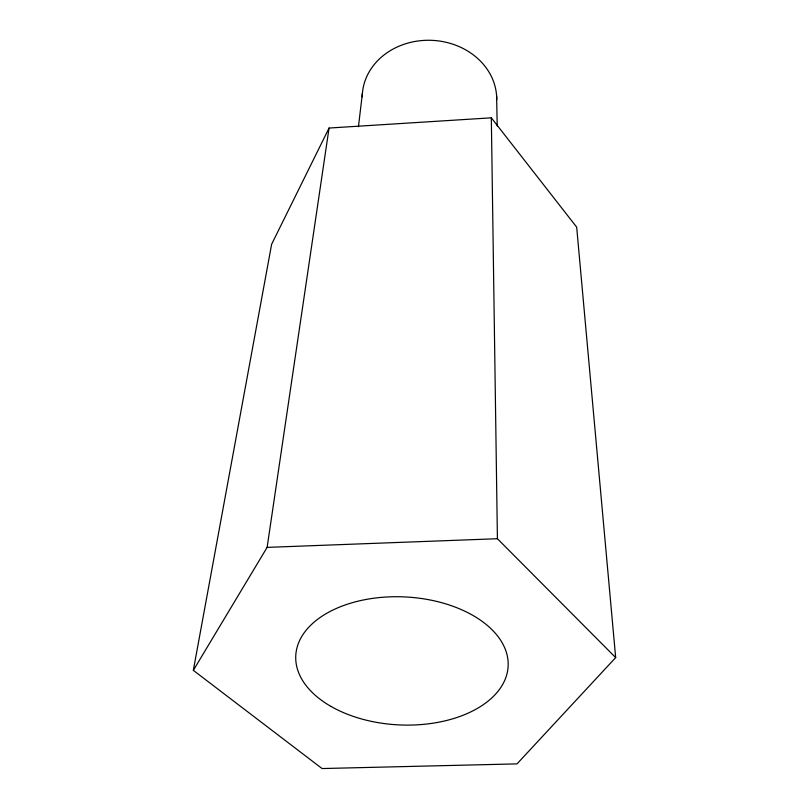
<?xml version="1.0" encoding="UTF-8"?>
<svg xmlns="http://www.w3.org/2000/svg" width="809" height="809" viewBox="0 0 809 809"><rect width="100%" height="100%" fill="white"/><g stroke="black" fill="none" stroke-linecap="round" stroke-linejoin="round"><path stroke-width="1.21" d="M358.448 126.72L362.887 89.303A67.278 58.066 2.8 0 1 434.494 40.501A67.278 58.066 2.8 0 1 496.716 99.638M193.331 670.348L267.122 547.38L329.061 128.044L491.326 117.821L576.675 227.137L615.669 657.596L517.012 763.878L322.073 768.55L193.331 670.348L271.632 244.257L329.061 128.044M267.122 547.38L497.414 538.723L615.669 657.596M496.605 95.836L497.211 125.982M491.326 117.821L497.414 538.723M362.21 96.878A67.278 58.066 2.8 0 1 362.402 93.065M330.901 706.368A106.323 64.063 2.8 0 0 505.878 677.446A106.323 64.063 2.8 0 0 369.066 598.933A106.323 64.063 2.8 0 0 330.901 706.368"/></g></svg>
